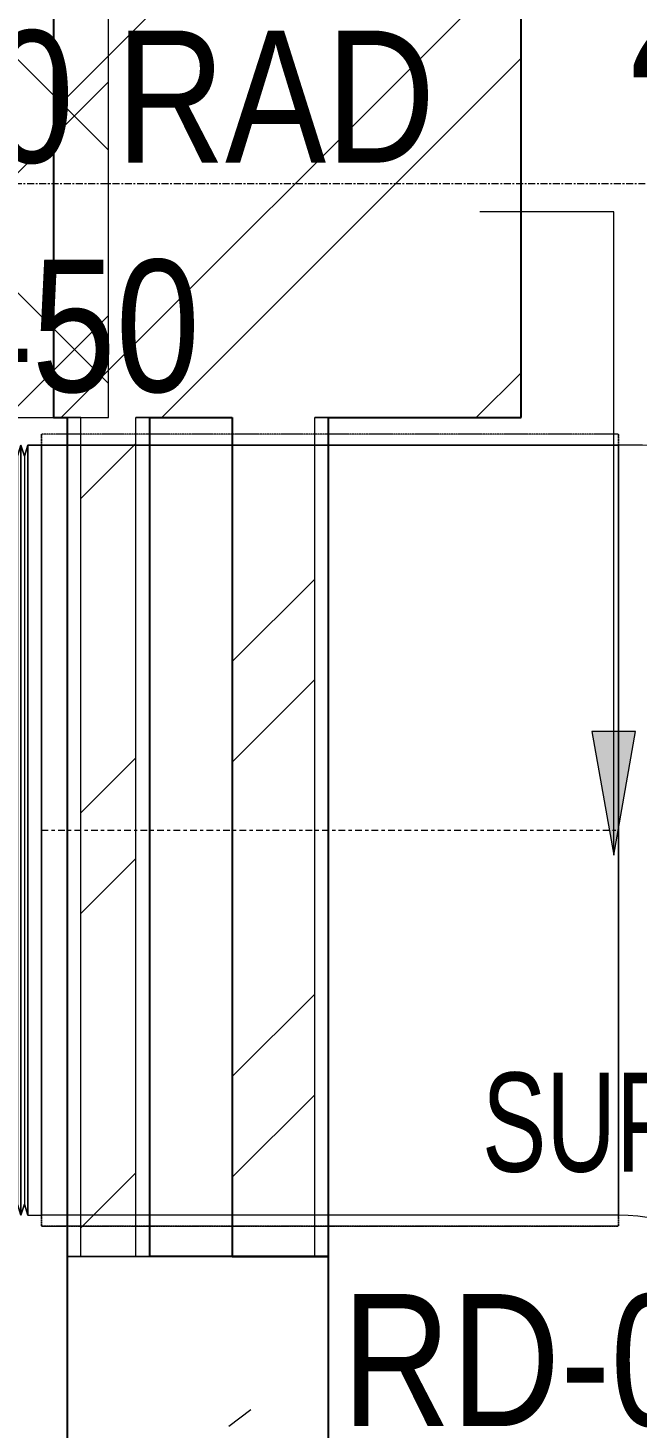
# Model space of a CAD drawing. Header units: inches. Extents: x -83664 to 20107, y -47222 to 19398.
# Drawn here: x -27444 to -26336, y -39026 to -36482 of the extents above; entities that cross this region are included whole.
import ezdxf

# ---------------------------------------------------------------- set-up
doc = ezdxf.new("R2010")
doc.units = ezdxf.units.IN
doc.header["$MEASUREMENT"] = 0
for name, pattern in [('Center', [29.999999, 12, -6, 6, -6]), ('Grid Line', [22.225, 12.7, -3.175, 3.175, -3.175]), ('Hidden 0_50', [1.0584, 0.5292, -0.5292])]:
    doc.linetypes.add(name, pattern=pattern)
for name, color, linetype, lineweight, true_color in [('A-DETL', 7, 'Continuous', 18, 0x00a600), ('FF ROOM TAG_dwg', 7, 'Continuous', 9, 0x767676), ('M-HVAC-DUCT', 7, 'Continuous', 9, 0xffe97f)]:
    doc.layers.add(name, color=color, linetype=linetype, lineweight=lineweight, true_color=true_color)
for name, color, linetype, lineweight in [('A-DETL-GENF', 7, 'Continuous', 9), ('A-WALL', 7, 'Continuous', 9), ('A-WALL-PATT', 7, 'Continuous', 25), ('G-ANNO-TEXT', 7, 'Continuous', 9), ('M-HVAC-DUCT-CNTR', 7, 'Center', 9), ('M-HVAC-DUCT-IDEN', 7, 'Continuous', 18), ('ROOM TAG', 7, 'Continuous', 9), ('S-GRID', 7, 'Continuous', 9)]:
    doc.layers.add(name, color=color, linetype=linetype, lineweight=lineweight)
doc.styles.add('Arial Narrow_20', font='ARIALN.TTF', dxfattribs={"width": 0.85, "height": 4572})
doc.styles.add('Arial Narrow_21', font='ARIALN.TTF', dxfattribs={"height": 240})
pattern_1 = [(45, (0, 0), (-377.1708, 377.1708), []), (45, (0, 571.5), (-377.1708, 377.1708), [])]

# ---------------------------------------------------------------- blocks, each defined once
blk = doc.blocks.new('M_Rec Elbow - Radius - 0_75W-9086664-FIRST FLOOR AC CONDITIONING LAYOUT - PART A')
at = {"layer": 'M-HVAC-DUCT', "color": 6, "true_color": 0xff00ff}
for p, q in [((-187.4, 802.5), (802.5, -187.4)), ((802.5, -187.4), (-187.4, 802.5)), ((-434.9, 700), (-434.9, -700)), ((-434.9, -700), (-434.9, 700))]:
    blk.add_line(p, q, dxfattribs=at)
for radius in [350, 350, 1750, 1750]:
    blk.add_arc((-434.9, 1050), radius, 270, 315, dxfattribs=at)
blk = doc.blocks.new('Bmt_ME_DUCRectangular Flexible connection_FCU - Standard-9576267-FIRST FLOOR AC CONDITIONING LAYOUT - PART A')
at = {"layer": 'M-HVAC-DUCT', "color": 6, "true_color": 0xff00ff}
for p, q in [((-50, -700), (-50, 700)), ((-50, 700), (-50, -700)), ((-50, 700), (-25, 700)), ((-50, 700), (-25, 700)), ((-25, -700), (-25, 700)), ((-25, 700), (-25, -700)), ((-25, 700), (-25, -700)), ((-25, -700), (-25, 700)), ((-25, 700), (-18.75, 680)), ((-18.75, 680), (-25, 700)), ((-12.5, 700), (-18.75, 680)), ((-18.75, 680), (-12.5, 700)), ((-12.5, 700), (-6.25, 680)), ((-6.25, 680), (-12.5, 700)), ((-12.5, 700), (-12.5, -700)), ((-12.5, -700), (-12.5, 700)), ((0, 700), (-6.25, 680)), ((-6.25, 680), (0, 700)), ((0, 700), (6.25, 680)), ((6.25, 680), (0, 700)), ((0, -700), (0, 700)), ((0, 700), (0, -700)), ((12.5, 700), (6.25, 680)), ((6.25, 680), (12.5, 700)), ((12.5, 700), (18.75, 680)), ((18.75, 680), (12.5, 700)), ((12.5, 700), (12.5, -700)), ((12.5, -700), (12.5, 700)), ((25, 700), (18.75, 680)), ((18.75, 680), (25, 700)), ((25, -700), (25, 700)), ((25, 700), (25, -700)), ((25, 700), (50, 700)), ((25, 700), (50, 700)), ((25, 700), (25, -700)), ((25, -700), (25, 700)), ((50, -700), (50, 700)), ((50, 700), (50, -700)), ((-18.75, -680), (-18.75, 680)), ((-18.75, 680), (-18.75, -680)), ((-6.25, 680), (-6.25, -680)), ((-6.25, 680), (-6.25, -680)), ((6.25, -680), (6.25, 680)), ((6.25, -680), (6.25, 680)), ((18.75, -680), (18.75, 680)), ((18.75, -680), (18.75, 680)), ((-25, -700), (-18.75, -680)), ((-18.75, -680), (-25, -700)), ((-12.5, -700), (-18.75, -680)), ((-18.75, -680), (-12.5, -700)), ((-12.5, -700), (-6.25, -680)), ((-6.25, -680), (-12.5, -700)), ((0, -700), (-6.25, -680)), ((-6.25, -680), (0, -700)), ((0, -700), (6.25, -680)), ((6.25, -680), (0, -700)), ((12.5, -700), (6.25, -680)), ((6.25, -680), (12.5, -700)), ((12.5, -700), (18.75, -680)), ((18.75, -680), (12.5, -700)), ((25, -700), (18.75, -680)), ((18.75, -680), (25, -700)), ((-25, -700), (-50, -700)), ((-50, -700), (-25, -700)), ((25, -700), (50, -700)), ((50, -700), (25, -700))]:
    blk.add_line(p, q, dxfattribs=at)
blk = doc.blocks.new('TEMW-SMBZ-HO-BM-HVAC-00002_rvt-1-FIRST FLOOR AC CONDITIONING LAYOUT - PART A')
at = {"layer": 'M-HVAC-DUCT', "color": 6, "linetype": 'Hidden 0_50', "true_color": 0xff00ff}
for p, q in [((124037.9, 59712.7), (124037.9, 61152.7)), ((124037.9, 61152.7), (124037.9, 59712.7)), ((125086.9, 61152.7), (124037.9, 61152.7)), ((125086.9, 61152.7), (124037.9, 61152.7)), ((125086.9, 59712.7), (125086.9, 61152.7)), ((125086.9, 61152.7), (125086.9, 59712.7)), ((124037.9, 59712.7), (125086.9, 59712.7)), ((125086.9, 59712.7), (124037.9, 59712.7))]:
    blk.add_line(p, q, dxfattribs=at)
at = {"layer": 'M-HVAC-DUCT', "color": 6, "true_color": 0xff00ff}
for p, q in [((124037.9, 61132.7), (124037.9, 59732.7)), ((124037.9, 59732.7), (124037.9, 61132.7)), ((124037.9, 61132.7), (125086.9, 61132.7)), ((125086.9, 61132.7), (124037.9, 61132.7)), ((125086.9, 61132.7), (125086.9, 59732.7)), ((125086.9, 59732.7), (125086.9, 61132.7)), ((125086.9, 59732.7), (124037.9, 59732.7)), ((125086.9, 59732.7), (124037.9, 59732.7))]:
    blk.add_line(p, q, dxfattribs=at)
at = {"layer": 'M-HVAC-DUCT-CNTR', "color": 6, "true_color": 0xff00ff}
blk.add_line((124037.9, 60432.7), (125086.9, 60432.7), dxfattribs=at)
at = {"layer": 'M-HVAC-DUCT', "color": 6, "linetype": 'Hidden 0_50', "lineweight": 9, "true_color": 0xff00ff, "rotation": 135}
blk.add_blockref('M_Rec Elbow - Radius - 0_75W-9086664-FIRST FLOOR AC CONDITIONING LAYOUT - PART A', (125521.8, 60432.7), dxfattribs=at)
at = {"layer": 'M-HVAC-DUCT', "color": 6, "linetype": 'Hidden 0_50', "lineweight": 9, "true_color": 0xff00ff, "extrusion": (0, 0, -1), "rotation": 180}
blk.add_blockref('Bmt_ME_DUCRectangular Flexible connection_FCU - Standard-9576267-FIRST FLOOR AC CONDITIONING LAYOUT - PART A', (-123987.9, 60432.7), dxfattribs=at)
blk = doc.blocks.new('TEMW-SMBZ-HO-BM-HVAC-00002_rvt-2-FIRST FLOOR AC CONDITIONING LAYOUT - PART A')
at = {"layer": 'M-HVAC-DUCT', "color": 6, "linetype": 'Hidden 0_50', "true_color": 0xff00ff}
for p, q in [((124037.9, 59712.7), (124037.9, 61152.7)), ((124037.9, 61152.7), (124037.9, 59712.7)), ((125086.9, 61152.7), (124037.9, 61152.7)), ((125086.9, 61152.7), (124037.9, 61152.7)), ((125086.9, 59712.7), (125086.9, 61152.7)), ((125086.9, 61152.7), (125086.9, 59712.7)), ((124037.9, 59712.7), (125086.9, 59712.7)), ((125086.9, 59712.7), (124037.9, 59712.7))]:
    blk.add_line(p, q, dxfattribs=at)
at = {"layer": 'M-HVAC-DUCT', "color": 6, "true_color": 0xff00ff}
for p, q in [((124037.9, 61132.7), (124037.9, 59732.7)), ((124037.9, 59732.7), (124037.9, 61132.7)), ((124037.9, 61132.7), (125086.9, 61132.7)), ((125086.9, 61132.7), (124037.9, 61132.7)), ((125086.9, 61132.7), (125086.9, 59732.7)), ((125086.9, 59732.7), (125086.9, 61132.7)), ((125086.9, 59732.7), (124037.9, 59732.7)), ((125086.9, 59732.7), (124037.9, 59732.7))]:
    blk.add_line(p, q, dxfattribs=at)
at = {"layer": 'M-HVAC-DUCT-CNTR', "color": 6, "true_color": 0xff00ff}
blk.add_line((124037.9, 60432.7), (125086.9, 60432.7), dxfattribs=at)
at = {"layer": 'M-HVAC-DUCT', "color": 6, "linetype": 'Hidden 0_50', "lineweight": 9, "true_color": 0xff00ff, "rotation": 135}
blk.add_blockref('M_Rec Elbow - Radius - 0_75W-9086664-FIRST FLOOR AC CONDITIONING LAYOUT - PART A', (125521.8, 60432.7), dxfattribs=at)
at = {"layer": 'M-HVAC-DUCT', "color": 6, "linetype": 'Hidden 0_50', "lineweight": 9, "true_color": 0xff00ff, "extrusion": (0, 0, -1), "rotation": 180}
blk.add_blockref('Bmt_ME_DUCRectangular Flexible connection_FCU - Standard-9576267-FIRST FLOOR AC CONDITIONING LAYOUT - PART A', (-123987.9, 60432.7), dxfattribs=at)
blk = doc.blocks.new('SMBZ_Hospital Arch Model_2026_01_29_rvt-1-FIRST FLOOR AC CONDITIONING LAYOUT - PART A')
at = {"layer": 'A-WALL-PATT', "lineweight": 9, "true_color": 0xbbbbbb}
h = blk.add_hatch(dxfattribs=at)
h.set_pattern_fill('FP_12', color=9, style=0, pattern_type=2)
h.set_pattern_definition(pattern_1)
h.paths.add_polyline_path([(124159.4, 61182.7), (124909.4, 61182.7), (124909.4, 62032.7), (124559.4, 62032.7), (124559.4, 62007.7), (124384.4, 62007.7), (124384.4, 62032.7), (124234.4, 62032.7), (124234.4, 62007.7), (124059.4, 62007.7), (124059.4, 61182.7), (124109.4, 61182.7)])
h = blk.add_hatch(dxfattribs=at)
h.set_pattern_fill('FP_13', color=9, style=0, pattern_type=2)
h.set_pattern_definition([(0, (0, 0), (1219.2, 304.8), [50.292, -864.108, 50.292, -864.108, -4876.8]), (0, (0, 0), (1219.2, 304.8), [-1828.8, 50.292, -1778.508, 50.292, -864.108, -2133.6]), (0, (0, 0), (1219.2, 304.8), [-4572, 50.292, -559.308, 50.292, -1473.708]), (120, (457.2, 152.4), (-873.56454, 903.4582), [50.292, -864.108, 50.292, -864.108, -4876.8]), (120, (457.2, 152.4), (-873.56454, 903.4582), [-1828.8, 50.292, -1778.508, 50.292, -864.108, -2133.6]), (120, (457.2, 152.4), (-873.56454, 903.4582), [-4572, 50.292, -559.308, 50.292, -1473.708]), (240, (609.6, 762), (-345.63546, -1208.2582), [50.292, -864.108, 50.292, -864.108, -4876.8]), (240, (609.6, 762), (-345.63546, -1208.2582), [-1828.8, 50.292, -1778.508, 50.292, -864.108, -2133.6]), (240, (609.6, 762), (-345.63546, -1208.2582), [-4572, 50.292, -559.308, 50.292, -1473.708])])
h.paths.add_polyline_path([(124109.4, 59657.7), (124109.4, 61182.7), (124084.4, 61182.7), (124084.4, 59657.7)])
h = blk.add_hatch(dxfattribs=at)
h.set_pattern_fill('FP_12', color=9, style=0, pattern_type=2)
h.set_pattern_definition(pattern_1)
h.paths.add_polyline_path([(124109.4, 59657.7), (124209.4, 59657.7), (124209.4, 61182.7), (124109.4, 61182.7), (124109.4, 59999.2)])
h = blk.add_hatch(dxfattribs=at)
h.set_pattern_fill('FP_12', color=9, style=0, pattern_type=2)
h.set_pattern_definition(pattern_1)
h.paths.add_polyline_path([(124534.4, 59657.7), (124534.4, 61182.7), (124384.4, 61182.7), (124384.4, 59657.7)])
h = blk.add_hatch(dxfattribs=at)
h.set_pattern_fill('FP_14', color=9, style=0, pattern_type=2)
h.set_pattern_definition([(50, (0, 0), (1093.1044, -95.634), [114.3, -1257.3]), (355, (0, 0), (-211.4575, 1146.341), [91.44, -1005.84]), (100.451, (91.1, -8), (881.656, 1050.7), [97.14, -1068.54]), (46.184, (0, 304.8), (1626.475, -252.257), [171.45, -1885.95]), (96.636, (135.5, 283.8), (1424.416, 1484.565), [145.71, -1602.811]), (351.184, (0, 304.8), (1424.43, 1484.551), [137.16, -1508.76]), (21, (152.4, 228.6), (909.6863, -613.591), [114.3, -1257.3]), (326, (152.4, 228.6), (370.812, 1105.129), [91.44, -1005.84]), (71.451, (228.2, 177.5), (1280.503, 491.528), [97.14, -1068.54]), (37.5, (0, 0), (18.5313, 507.3303), [50.292, -943.356, 50.292, -970.788, -1009.65]), (37.5, (0, 0), (18.5313, 507.3303), [-2014.728, 50.292, -959.358]), (7.5, (0, 0), (400.9178, 601.0836), [50.292, -531.876, 50.292, -920.496, -384.81]), (7.5, (0, 0), (400.9178, 601.0836), [-1552.956, 50.292, -334.518]), (327.5, (-339.85, 0), (813.5452, -34.3737), [50.292, -330.708, 50.292, -1138.428, -1577.34]), (327.5, (-339.85, 0), (813.5452, -34.3737), [-1569.72, 50.292, -1527.048]), (317.5, (-492.25, 0), (888.7755, 152.56), [50.292, -445.008, 50.292, -739.14, -1120.14]), (317.5, (-492.25, 0), (888.7755, 152.56), [-1284.732, 50.292, -1069.848])])
h.paths.add_polyline_path([(124212.2, 57532.7), (124559.4, 57532.7), (124559.4, 59657.7), (124084.4, 59657.7), (124084.4, 57532.7)])
at = {"layer": 'A-WALL', "color": 9, "lineweight": 25, "true_color": 0xbbbbbb}
for p, q in [((124909.4, 61182.7), (124909.4, 62032.7)), ((124059.4, 62007.7), (124059.4, 61182.7)), ((124059.4, 61182.7), (124084.4, 61182.7)), ((124084.4, 61182.7), (124084.4, 59657.7)), ((124234.4, 61182.7), (124384.4, 61182.7)), ((124234.4, 59657.7), (124234.4, 61182.7)), ((124384.4, 61182.7), (124384.4, 59657.7)), ((124559.4, 61182.7), (124909.4, 61182.7)), ((124559.4, 59657.7), (124559.4, 61182.7)), ((124084.4, 59657.7), (124084.4, 57532.7)), ((124559.4, 59657.7), (124234.4, 59657.7)), ((124384.4, 59657.7), (124559.4, 59657.7)), ((124559.4, 57532.7), (124559.4, 59657.7))]:
    blk.add_line(p, q, dxfattribs=at)
at = {"layer": 'A-WALL', "color": 9, "true_color": 0xbbbbbb}
for p, q in [((124909.4, 62032.7), (124909.4, 61182.7)), ((124059.4, 61182.7), (124059.4, 62007.7)), ((124084.4, 61182.7), (124059.4, 61182.7)), ((124084.4, 61182.7), (124109.4, 61182.7)), ((124109.4, 61182.7), (124084.4, 61182.7)), ((124084.4, 61182.7), (124084.4, 59657.7)), ((124109.4, 59657.7), (124109.4, 61182.7)), ((124209.4, 61182.7), (124234.4, 61182.7)), ((124234.4, 61182.7), (124209.4, 61182.7)), ((124209.4, 59657.7), (124209.4, 61182.7)), ((124384.4, 61182.7), (124234.4, 61182.7)), ((124234.4, 59657.7), (124234.4, 61182.7)), ((124384.4, 61182.7), (124384.4, 59657.7)), ((124534.4, 61182.7), (124559.4, 61182.7)), ((124534.4, 59657.7), (124534.4, 61182.7)), ((124559.4, 61182.7), (124534.4, 61182.7)), ((124909.4, 61182.7), (124559.4, 61182.7)), ((124559.4, 59657.7), (124559.4, 61182.7)), ((124084.4, 59657.7), (124109.4, 59657.7)), ((124109.4, 59657.7), (124084.4, 59657.7)), ((124084.4, 59657.7), (124084.4, 57532.7)), ((124109.4, 59657.7), (124209.4, 59657.7)), ((124209.4, 59657.7), (124109.4, 59657.7)), ((124209.4, 59657.7), (124234.4, 59657.7)), ((124234.4, 59657.7), (124209.4, 59657.7)), ((124234.4, 59657.7), (124384.4, 59657.7)), ((124559.4, 57532.7), (124559.4, 59657.7))]:
    blk.add_line(p, q, dxfattribs=at)
blk = doc.blocks.new('FF ROOM TAG_dwg-8877209-FIRST FLOOR AC CONDITIONING LAYOUT - PART A')
at = {"layer": 'ROOM TAG', "insert": (1193931, 1407039), "char_height": 4572, "width": 37697.96, "attachment_point": 2, "line_spacing_factor": 0.974696, "style": 'Arial Narrow_20'}
blk.add_mtext('SUPPLY ISSUE', dxfattribs=at)

msp = doc.modelspace()

# ---------------------------------------------------------------- hatches: boundary and pattern name
at = {"layer": 'A-DETL-GENF', "true_color": 0xff0000}
h = msp.add_hatch(dxfattribs=at)
h.set_pattern_fill('FP_59', color=1, style=0, pattern_type=2)
h.set_pattern_definition([(45, (-151456.65, -98372.2), (-212.13203, 212.13203), []), (135, (-151456.65, -98372.2), (-212.13203, -212.13203), [])])
h.paths.add_polyline_path([(-62993, -37189.5), (-27297.3, -37189.5), (-27297.3, -98.4), (-62993, -98.4), (-62993, -33333)])
at = {"layer": 'M-HVAC-DUCT-IDEN', "lineweight": 9}
msp.add_hatch(color=256, dxfattribs=at).paths.add_polyline_path([(-26378.7, -37984.9), (-26339, -37759.9), (-26418.3, -37759.9)])

# ---------------------------------------------------------------- linework, layer by layer
at = {"layer": 'A-DETL', "color": 1, "lineweight": 9, "true_color": 0xff0000}
for p, q in [((-27297.3, -37189.5), (-27297.3, -98.4)), ((-62993, -37189.5), (-27297.3, -37189.5))]:
    msp.add_line(p, q, dxfattribs=at)
at = {"layer": 'M-HVAC-DUCT-IDEN', "lineweight": 9}
for p, q in [((-26378.7, -36815.8), (-26622.1, -36815.8)), ((-26378.7, -37984.9), (-26378.7, -36815.8)), ((-26339, -37759.9), (-26418.3, -37759.9)), ((-26418.3, -37759.9), (-26378.7, -37984.9)), ((-26378.7, -37984.9), (-26339, -37759.9))]:
    msp.add_line(p, q, dxfattribs=at)
at = {"layer": 'S-GRID', "color": 254, "linetype": 'Grid Line', "true_color": 0xdcdcdc}
msp.add_line((20106.7, -36764.5), (-81517, -36764.5), dxfattribs=at)

# ---------------------------------------------------------------- block references
at = {"lineweight": 5}
for name in ['SMBZ_Hospital Arch Model_2026_01_29_rvt-1-FIRST FLOOR AC CONDITIONING LAYOUT - PART A', 'TEMW-SMBZ-HO-BM-HVAC-00002_rvt-1-FIRST FLOOR AC CONDITIONING LAYOUT - PART A', 'TEMW-SMBZ-HO-BM-HVAC-00002_rvt-2-FIRST FLOOR AC CONDITIONING LAYOUT - PART A']:
    msp.add_blockref(name, (-151456.7, -98372.2), dxfattribs=at)
at = {"layer": 'FF ROOM TAG_dwg', "color": 7, "xscale": 0.03937007874015915, "yscale": 0.03937007874015915, "zscale": 0.03937007874015915}
msp.add_blockref('FF ROOM TAG_dwg-8877209-FIRST FLOOR AC CONDITIONING LAYOUT - PART A', (-72990.3, -93775.4), dxfattribs=at)
msp.add_blockref('FF ROOM TAG_dwg-8877209-FIRST FLOOR AC CONDITIONING LAYOUT - PART A', (-72990.3, -93775.4), dxfattribs=at)
msp.add_blockref('FF ROOM TAG_dwg-8877209-FIRST FLOOR AC CONDITIONING LAYOUT - PART A', (-72990.3, -93775.4), dxfattribs=at)
msp.add_blockref('FF ROOM TAG_dwg-8877209-FIRST FLOOR AC CONDITIONING LAYOUT - PART A', (-72990.3, -93775.4), dxfattribs=at)
msp.add_blockref('FF ROOM TAG_dwg-8877209-FIRST FLOOR AC CONDITIONING LAYOUT - PART A', (-72990.3, -93775.4), dxfattribs=at)

# ---------------------------------------------------------------- texts
at = {"layer": 'G-ANNO-TEXT', "insert": (-26873, -38782.6), "char_height": 240, "width": 1010.126, "attachment_point": 1, "style": 'Arial Narrow_21'}
msp.add_mtext('RD-02', dxfattribs=at)
at = {"layer": 'M-HVAC-DUCT-IDEN', "lineweight": 9, "char_height": 240, "attachment_point": 1, "style": 'Arial Narrow_21'}
for s, insert, width in [('250x200 RAD', (-26356.5, -36331.1), 2152.531), ('1400x800 RAD', (-28567.6, -36486.2), 2344.936), ('BOD : 3450', (-28567.6, -36902.9), 1803.797)]:
    msp.add_mtext(s, dxfattribs=dict(at, insert=insert, width=width))

doc.saveas('drawing.dxf')
